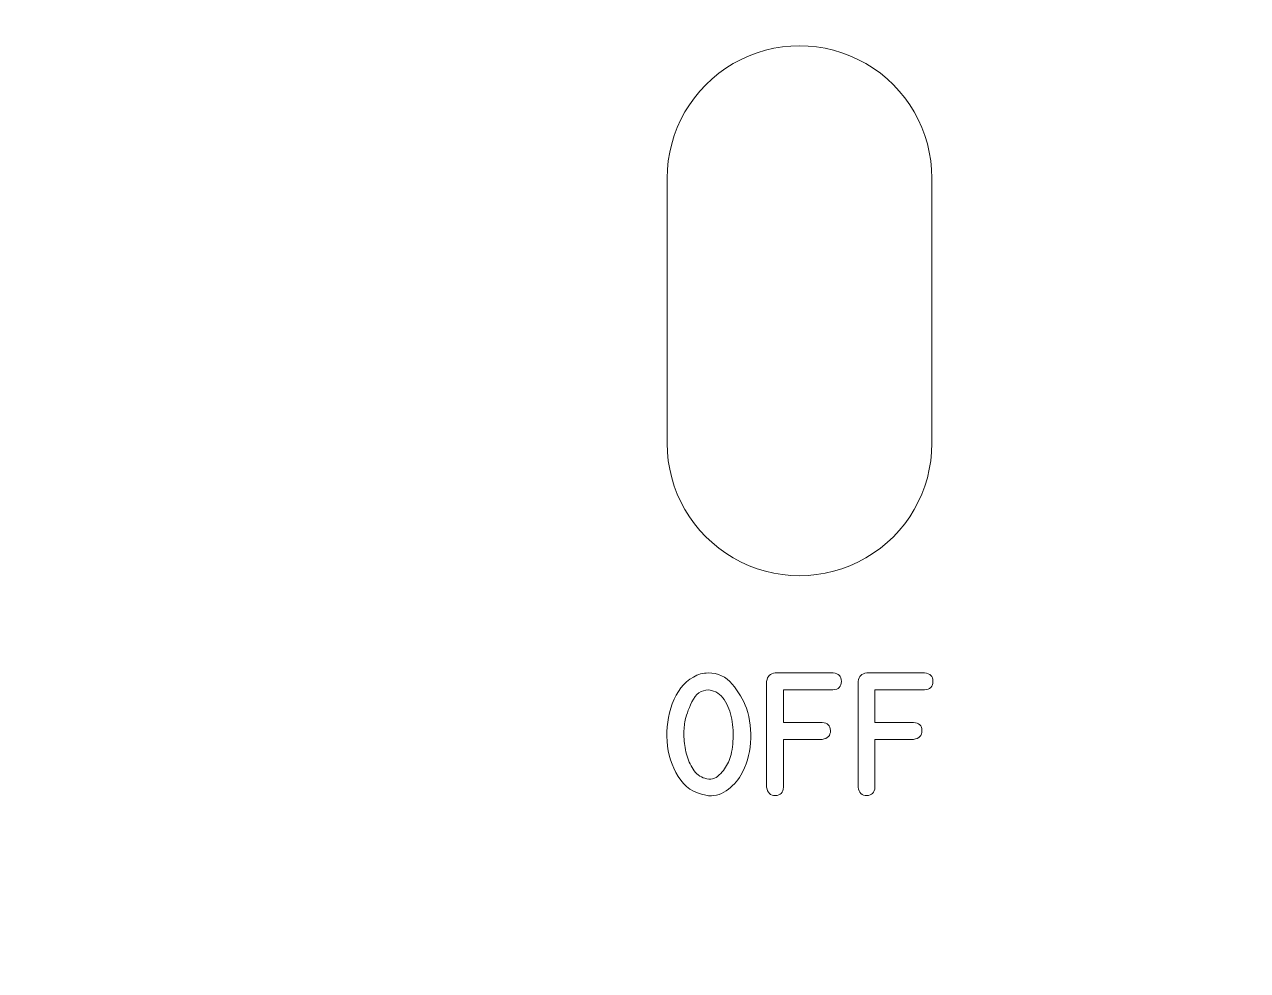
# Model space of a CAD drawing. Header units: millimetres. Extents: x -209 to 236, y -93 to 88.
# Drawn here: x -173.44 to -138.25, y -0.87 to 26.34 of the extents above; entities that cross this region are included whole.
import ezdxf

# ---------------------------------------------------------------- set-up
doc = ezdxf.new("R2010")
doc.units = ezdxf.units.MM
doc.header["$MEASUREMENT"] = 0
doc.layers.add('LED', color=7, linetype='Continuous')

msp = doc.modelspace()

# ---------------------------------------------------------------- linework, layer by layer
at = {"layer": 'LED', "color": 250, "lineweight": 9}
for points, knots in [([(-64.1878, 86.0226), (-64.188, 86.4206), (-64.3464, 86.8023), (-64.628, 87.0836), (-64.628, 87.0836), (-64.9097, 87.3649), (-65.2897, 87.5228), (-65.6878, 87.5226), (-65.6878, 87.5226), (-65.6878, 87.5226), (-207.1378, 87.5226), (-207.1378, 87.5226), (-207.1378, 87.5226), (-207.5358, 87.5223), (-207.9175, 87.3639), (-208.1988, 87.0823), (-208.1988, 87.0823), (-208.4801, 86.8006), (-208.638, 86.4206), (-208.6378, 86.0226), (-208.6378, 86.0226), (-208.6378, 86.0226), (-208.6378, 81.5351), (-208.6378, 81.5351), (-208.6378, 81.5351), (-208.6375, 81.137), (-208.4791, 80.7553), (-208.1975, 80.474), (-208.1975, 80.474), (-207.9158, 80.1927), (-207.5358, 80.0348), (-207.1378, 80.0351), (-207.1378, 80.0351), (-207.1378, 80.0351), (-204.6753, 80.0351), (-204.6753, 80.0351), (-204.6753, 80.0351), (-202.5317, 80.0351), (-200.5509, 78.8915), (-199.4791, 77.0351), (-199.4791, 77.0351), (-198.4073, 75.1787), (-198.4073, 72.8915), (-199.4791, 71.0351), (-199.4791, 71.0351), (-200.5509, 69.1787), (-202.5317, 68.0351), (-204.6753, 68.0351), (-204.6753, 68.0351), (-204.6753, 68.0351), (-207.1378, 68.0351), (-207.1378, 68.0351), (-207.1378, 68.0351), (-207.5358, 68.0348), (-207.9175, 67.8764), (-208.1988, 67.5948), (-208.1988, 67.5948), (-208.4801, 67.3131), (-208.638, 66.9331), (-208.6378, 66.5351), (-208.6378, 66.5351), (-208.6378, 66.5351), (-208.6378, 24.3851), (-208.6378, 24.3851), (-208.6378, 24.3851), (-208.6375, 23.987), (-208.4791, 23.6053), (-208.1975, 23.324), (-208.1975, 23.324), (-207.9158, 23.0427), (-207.5358, 22.8848), (-207.1378, 22.8851), (-207.1378, 22.8851), (-207.1378, 22.8851), (-204.6753, 22.8851), (-204.6753, 22.8851), (-204.6753, 22.8851), (-202.5317, 22.8851), (-200.5509, 21.7415), (-199.4791, 19.8851), (-199.4791, 19.8851), (-198.4073, 18.0287), (-198.4073, 15.7415), (-199.4791, 13.8851), (-199.4791, 13.8851), (-200.5509, 12.0287), (-202.5317, 10.8851), (-204.6753, 10.8851), (-204.6753, 10.8851), (-204.6753, 10.8851), (-207.1378, 10.8851), (-207.1378, 10.8851), (-207.1378, 10.8851), (-207.5358, 10.8848), (-207.9175, 10.7264), (-208.1988, 10.4448), (-208.1988, 10.4448), (-208.4801, 10.1631), (-208.638, 9.7831), (-208.6378, 9.3851), (-208.6378, 9.3851), (-208.6378, 9.3851), (-208.6378, -70.8649), (-208.6378, -70.8649), (-208.6378, -70.8649), (-208.6375, -71.263), (-208.4791, -71.6447), (-208.1975, -71.926), (-208.1975, -71.926), (-207.9158, -72.2073), (-207.5358, -72.3652), (-207.1378, -72.3649), (-207.1378, -72.3649), (-207.1378, -72.3649), (-204.6753, -72.3649), (-204.6753, -72.3649), (-204.6753, -72.3649), (-202.5317, -72.3649), (-200.5509, -73.5085), (-199.4791, -75.3649), (-199.4791, -75.3649), (-198.4073, -77.2213), (-198.4073, -79.5085), (-199.4791, -81.3649), (-199.4791, -81.3649), (-200.5509, -83.2213), (-202.5317, -84.3649), (-204.6753, -84.3649), (-204.6753, -84.3649), (-204.6753, -84.3649), (-207.1378, -84.3649), (-207.1378, -84.3649), (-207.1378, -84.3649), (-207.5358, -84.3652), (-207.9175, -84.5236), (-208.1988, -84.8052), (-208.1988, -84.8052), (-208.4801, -85.0869), (-208.638, -85.4669), (-208.6378, -85.8649), (-208.6378, -85.8649), (-208.6378, -85.8649), (-208.6378, -90.3524), (-208.6378, -90.3524), (-208.6378, -90.3524), (-208.6375, -90.7505), (-208.4791, -91.1322), (-208.1975, -91.4135), (-208.1975, -91.4135), (-207.9158, -91.6948), (-207.5358, -91.8527), (-207.1378, -91.8524), (-207.1378, -91.8524), (-207.1378, -91.8524), (-65.6878, -91.8524), (-65.6878, -91.8524), (-65.6878, -91.8524), (-65.2897, -91.8522), (-64.908, -91.6938), (-64.6267, -91.4121), (-64.6267, -91.4121), (-64.3454, -91.1305), (-64.1875, -90.7505), (-64.1878, -90.3524), (-64.1878, -90.3524), (-64.1878, -90.3524), (-64.1878, -85.8649), (-64.1878, -85.8649), (-64.1878, -85.8649), (-64.188, -85.4669), (-64.3464, -85.0852), (-64.628, -84.8039), (-64.628, -84.8039), (-64.9097, -84.5226), (-65.2897, -84.3647), (-65.6878, -84.3649), (-65.6878, -84.3649), (-65.6878, -84.3649), (-68.1503, -84.3649), (-68.1503, -84.3649), (-68.1503, -84.3649), (-69.7406, -84.3659), (-71.2661, -83.7352), (-72.3913, -82.6114), (-72.3913, -82.6114), (-73.5165, -81.4876), (-74.1493, -79.9552), (-74.1503, -78.3649), (-74.1503, -78.3649), (-74.1503, -78.3649), (-74.1503, 16.8851), (-74.1503, 16.8851), (-74.1503, 16.8851), (-74.1513, 18.4754), (-73.5205, 20.0009), (-72.3967, 21.1261), (-72.3967, 21.1261), (-71.2729, 22.2514), (-69.7406, 22.8841), (-68.1503, 22.8851), (-68.1503, 22.8851), (-68.1503, 22.8851), (-65.6878, 22.8851), (-65.6878, 22.8851), (-65.6878, 22.8851), (-65.2897, 22.8853), (-64.908, 23.0437), (-64.6267, 23.3254), (-64.6267, 23.3254), (-64.3454, 23.607), (-64.1875, 23.987), (-64.1878, 24.3851), (-64.1878, 24.3851), (-64.1878, 24.3851), (-64.1878, 66.5351), (-64.1878, 66.5351), (-64.1878, 66.5351), (-64.188, 66.9331), (-64.3464, 67.3148), (-64.628, 67.5961), (-64.628, 67.5961), (-64.9097, 67.8774), (-65.2897, 68.0353), (-65.6878, 68.0351), (-65.6878, 68.0351), (-65.6878, 68.0351), (-68.1503, 68.0351), (-68.1503, 68.0351), (-68.1503, 68.0351), (-70.2939, 68.0351), (-72.2746, 69.1787), (-73.3464, 71.0351), (-73.3464, 71.0351), (-74.4182, 72.8915), (-74.4182, 75.1787), (-73.3464, 77.0351), (-73.3464, 77.0351), (-72.2746, 78.8915), (-70.2939, 80.0351), (-68.1503, 80.0351), (-68.1503, 80.0351), (-68.1503, 80.0351), (-65.6878, 80.0351), (-65.6878, 80.0351), (-65.6878, 80.0351), (-65.2897, 80.0353), (-64.908, 80.1937), (-64.6267, 80.4754), (-64.6267, 80.4754), (-64.3454, 80.757), (-64.1875, 81.137), (-64.1878, 81.5351), (-64.1878, 81.5351), (-64.1878, 81.5351), (-64.1878, 86.0226), (-64.1878, 86.0226)], [0, 0, 0, 0, 0.0153846, 0.0153846, 0.0153846, 0.0153846, 0.0307692, 0.0307692, 0.0307692, 0.0307692, 0.0461538, 0.0461538, 0.0461538, 0.0461538, 0.0615385, 0.0615385, 0.0615385, 0.0615385, 0.0769231, 0.0769231, 0.0769231, 0.0769231, 0.0923077, 0.0923077, 0.0923077, 0.0923077, 0.1076923, 0.1076923, 0.1076923, 0.1076923, 0.1230769, 0.1230769, 0.1230769, 0.1230769, 0.1384615, 0.1384615, 0.1384615, 0.1384615, 0.1538462, 0.1538462, 0.1538462, 0.1538462, 0.1692308, 0.1692308, 0.1692308, 0.1692308, 0.1846154, 0.1846154, 0.1846154, 0.1846154, 0.2, 0.2, 0.2, 0.2, 0.2153846, 0.2153846, 0.2153846, 0.2153846, 0.2307692, 0.2307692, 0.2307692, 0.2307692, 0.2461538, 0.2461538, 0.2461538, 0.2461538, 0.2615385, 0.2615385, 0.2615385, 0.2615385, 0.2769231, 0.2769231, 0.2769231, 0.2769231, 0.2923077, 0.2923077, 0.2923077, 0.2923077, 0.3076923, 0.3076923, 0.3076923, 0.3076923, 0.3230769, 0.3230769, 0.3230769, 0.3230769, 0.3384615, 0.3384615, 0.3384615, 0.3384615, 0.3538462, 0.3538462, 0.3538462, 0.3538462, 0.3692308, 0.3692308, 0.3692308, 0.3692308, 0.3846154, 0.3846154, 0.3846154, 0.3846154, 0.4, 0.4, 0.4, 0.4, 0.4153846, 0.4153846, 0.4153846, 0.4153846, 0.4307692, 0.4307692, 0.4307692, 0.4307692, 0.4461538, 0.4461538, 0.4461538, 0.4461538, 0.4615385, 0.4615385, 0.4615385, 0.4615385, 0.4769231, 0.4769231, 0.4769231, 0.4769231, 0.4923077, 0.4923077, 0.4923077, 0.4923077, 0.5076923, 0.5076923, 0.5076923, 0.5076923, 0.5230769, 0.5230769, 0.5230769, 0.5230769, 0.5384615, 0.5384615, 0.5384615, 0.5384615, 0.5538462, 0.5538462, 0.5538462, 0.5538462, 0.5692308, 0.5692308, 0.5692308, 0.5692308, 0.5846154, 0.5846154, 0.5846154, 0.5846154, 0.6, 0.6, 0.6, 0.6, 0.6153846, 0.6153846, 0.6153846, 0.6153846, 0.6307692, 0.6307692, 0.6307692, 0.6307692, 0.6461538, 0.6461538, 0.6461538, 0.6461538, 0.6615385, 0.6615385, 0.6615385, 0.6615385, 0.6769231, 0.6769231, 0.6769231, 0.6769231, 0.6923077, 0.6923077, 0.6923077, 0.6923077, 0.7076923, 0.7076923, 0.7076923, 0.7076923, 0.7230769, 0.7230769, 0.7230769, 0.7230769, 0.7384615, 0.7384615, 0.7384615, 0.7384615, 0.7538462, 0.7538462, 0.7538462, 0.7538462, 0.7692308, 0.7692308, 0.7692308, 0.7692308, 0.7846154, 0.7846154, 0.7846154, 0.7846154, 0.8, 0.8, 0.8, 0.8, 0.8153846, 0.8153846, 0.8153846, 0.8153846, 0.8307692, 0.8307692, 0.8307692, 0.8307692, 0.8461538, 0.8461538, 0.8461538, 0.8461538, 0.8615385, 0.8615385, 0.8615385, 0.8615385, 0.8769231, 0.8769231, 0.8769231, 0.8769231, 0.8923077, 0.8923077, 0.8923077, 0.8923077, 0.9076923, 0.9076923, 0.9076923, 0.9076923, 0.9230769, 0.9230769, 0.9230769, 0.9230769, 0.9384615, 0.9384615, 0.9384615, 0.9384615, 0.9538462, 0.9538462, 0.9538462, 0.9538462, 0.9692308, 0.9692308, 0.9692308, 0.9692308, 1, 1, 1, 1]), ([(-147.3278, 14.3001), (-147.3278, 12.9389), (-148.0539, 11.6811), (-149.2328, 11.0005), (-149.2328, 11.0005), (-150.4116, 10.3199), (-151.8639, 10.3199), (-153.0428, 11.0005), (-153.0428, 11.0005), (-154.2216, 11.6811), (-154.9478, 12.9389), (-154.9478, 14.3001), (-154.9478, 14.3001), (-154.9478, 14.3001), (-154.9478, 21.9201), (-154.9478, 21.9201), (-154.9478, 21.9201), (-154.9478, 23.2813), (-154.2216, 24.539), (-153.0428, 25.2196), (-153.0428, 25.2196), (-151.8639, 25.9002), (-150.4116, 25.9002), (-149.2328, 25.2196), (-149.2328, 25.2196), (-148.0539, 24.539), (-147.3278, 23.2813), (-147.3278, 21.9201), (-147.3278, 21.9201), (-147.3278, 21.9201), (-147.3278, 14.3001), (-147.3278, 14.3001)], [0, 0, 0, 0, 0.1111111, 0.1111111, 0.1111111, 0.1111111, 0.2222222, 0.2222222, 0.2222222, 0.2222222, 0.3333333, 0.3333333, 0.3333333, 0.3333333, 0.4444444, 0.4444444, 0.4444444, 0.4444444, 0.5555556, 0.5555556, 0.5555556, 0.5555556, 0.6666667, 0.6666667, 0.6666667, 0.6666667, 0.7777778, 0.7777778, 0.7777778, 0.7777778, 1, 1, 1, 1])]:
    msp.add_open_spline(points, degree=3, knots=knots, dxfattribs=at)
at = {"layer": 'LED', "color": 240, "lineweight": 9}
for points, knots in [([(-152.6659, 6.6773), (-152.5606, 6.3592), (-152.5206, 6.0294), (-152.5465, 5.6872), (-152.5465, 5.6872), (-152.5724, 5.345), (-152.6664, 5.0328), (-152.8281, 4.75), (-152.8281, 4.75), (-152.9304, 4.5742), (-153.0698, 4.4249), (-153.2468, 4.302), (-153.2468, 4.302), (-153.4237, 4.1791), (-153.6189, 4.1362), (-153.8324, 4.1732), (-153.8324, 4.1732), (-154.1804, 4.2338), (-154.4468, 4.4155), (-154.6314, 4.7171), (-154.6314, 4.7171), (-154.8166, 5.0193), (-154.9224, 5.3556), (-154.9495, 5.726), (-154.9495, 5.726), (-154.9765, 6.0964), (-154.9265, 6.4568), (-154.7995, 6.8084), (-154.7995, 6.8084), (-154.6725, 7.16), (-154.4703, 7.4152), (-154.1922, 7.5751), (-154.1922, 7.5751), (-154.0569, 7.6533), (-153.9147, 7.6921), (-153.7671, 7.6921), (-153.7671, 7.6921), (-153.4843, 7.6921), (-153.2538, 7.5857), (-153.0745, 7.3728), (-153.0745, 7.3728), (-152.8952, 7.1594), (-152.7593, 6.9278), (-152.6659, 6.6773)], [0, 0, 0, 0, 0.0833333, 0.0833333, 0.0833333, 0.0833333, 0.1666667, 0.1666667, 0.1666667, 0.1666667, 0.25, 0.25, 0.25, 0.25, 0.3333333, 0.3333333, 0.3333333, 0.3333333, 0.4166667, 0.4166667, 0.4166667, 0.4166667, 0.5, 0.5, 0.5, 0.5, 0.5833333, 0.5833333, 0.5833333, 0.5833333, 0.6666667, 0.6666667, 0.6666667, 0.6666667, 0.75, 0.75, 0.75, 0.75, 0.8333333, 0.8333333, 0.8333333, 0.8333333, 1, 1, 1, 1]), ([(-152.0838, 4.409), (-152.0838, 4.409), (-152.0838, 7.4475), (-152.0838, 7.4475), (-152.0838, 7.4475), (-152.0632, 7.5992), (-151.9815, 7.6809), (-151.8392, 7.6921), (-151.8392, 7.6921), (-151.8392, 7.6921), (-150.1718, 7.6921), (-150.1718, 7.6921), (-150.1718, 7.6921), (-150.0125, 7.6798), (-149.9325, 7.598), (-149.9325, 7.4481), (-149.9325, 7.4481), (-149.9325, 7.2988), (-150.0136, 7.2182), (-150.1753, 7.2082), (-150.1753, 7.2082), (-150.1753, 7.2082), (-151.5999, 7.2082), (-151.5999, 7.2082), (-151.5999, 7.2082), (-151.5999, 7.2082), (-151.5999, 6.2657), (-151.5999, 6.2657), (-151.5999, 6.2657), (-151.5999, 6.2657), (-150.4887, 6.2657), (-150.4887, 6.2657), (-150.4887, 6.2657), (-150.3305, 6.2546), (-150.25, 6.177), (-150.2476, 6.0335), (-150.2476, 6.0335), (-150.2453, 5.89), (-150.3258, 5.806), (-150.4887, 5.7819), (-150.4887, 5.7819), (-150.4887, 5.7819), (-151.5999, 5.7819), (-151.5999, 5.7819), (-151.5999, 5.7819), (-151.5999, 5.7819), (-151.5999, 4.409), (-151.5999, 4.409), (-151.5999, 4.409), (-151.6111, 4.2508), (-151.6893, 4.1703), (-151.8333, 4.1679), (-151.8333, 4.1679), (-151.9774, 4.1656), (-152.0609, 4.2461), (-152.0838, 4.409)], [0, 0, 0, 0, 0.0666667, 0.0666667, 0.0666667, 0.0666667, 0.1333333, 0.1333333, 0.1333333, 0.1333333, 0.2, 0.2, 0.2, 0.2, 0.2666667, 0.2666667, 0.2666667, 0.2666667, 0.3333333, 0.3333333, 0.3333333, 0.3333333, 0.4, 0.4, 0.4, 0.4, 0.4666667, 0.4666667, 0.4666667, 0.4666667, 0.5333333, 0.5333333, 0.5333333, 0.5333333, 0.6, 0.6, 0.6, 0.6, 0.6666667, 0.6666667, 0.6666667, 0.6666667, 0.7333333, 0.7333333, 0.7333333, 0.7333333, 0.8, 0.8, 0.8, 0.8, 0.8666667, 0.8666667, 0.8666667, 0.8666667, 1, 1, 1, 1]), ([(-149.4504, 4.409), (-149.4504, 4.409), (-149.4504, 7.4475), (-149.4504, 7.4475), (-149.4504, 7.4475), (-149.4298, 7.5992), (-149.3481, 7.6809), (-149.2058, 7.6921), (-149.2058, 7.6921), (-149.2058, 7.6921), (-147.5384, 7.6921), (-147.5384, 7.6921), (-147.5384, 7.6921), (-147.3791, 7.6798), (-147.2991, 7.598), (-147.2991, 7.4481), (-147.2991, 7.4481), (-147.2991, 7.2988), (-147.3802, 7.2182), (-147.5419, 7.2082), (-147.5419, 7.2082), (-147.5419, 7.2082), (-148.9665, 7.2082), (-148.9665, 7.2082), (-148.9665, 7.2082), (-148.9665, 7.2082), (-148.9665, 6.2657), (-148.9665, 6.2657), (-148.9665, 6.2657), (-148.9665, 6.2657), (-147.8553, 6.2657), (-147.8553, 6.2657), (-147.8553, 6.2657), (-147.6971, 6.2546), (-147.6166, 6.177), (-147.6142, 6.0335), (-147.6142, 6.0335), (-147.6119, 5.89), (-147.6924, 5.806), (-147.8553, 5.7819), (-147.8553, 5.7819), (-147.8553, 5.7819), (-148.9665, 5.7819), (-148.9665, 5.7819), (-148.9665, 5.7819), (-148.9665, 5.7819), (-148.9665, 4.409), (-148.9665, 4.409), (-148.9665, 4.409), (-148.9777, 4.2508), (-149.0559, 4.1703), (-149.1999, 4.1679), (-149.1999, 4.1679), (-149.344, 4.1656), (-149.4275, 4.2461), (-149.4504, 4.409)], [0, 0, 0, 0, 0.0666667, 0.0666667, 0.0666667, 0.0666667, 0.1333333, 0.1333333, 0.1333333, 0.1333333, 0.2, 0.2, 0.2, 0.2, 0.2666667, 0.2666667, 0.2666667, 0.2666667, 0.3333333, 0.3333333, 0.3333333, 0.3333333, 0.4, 0.4, 0.4, 0.4, 0.4666667, 0.4666667, 0.4666667, 0.4666667, 0.5333333, 0.5333333, 0.5333333, 0.5333333, 0.6, 0.6, 0.6, 0.6, 0.6666667, 0.6666667, 0.6666667, 0.6666667, 0.7333333, 0.7333333, 0.7333333, 0.7333333, 0.8, 0.8, 0.8, 0.8, 0.8666667, 0.8666667, 0.8666667, 0.8666667, 1, 1, 1, 1]), ([(-153.753, 7.2029), (-153.9641, 7.2029), (-154.124, 7.0895), (-154.2327, 6.8619), (-154.2327, 6.8619), (-154.3415, 6.6344), (-154.4097, 6.4404), (-154.4385, 6.2798), (-154.4385, 6.2798), (-154.4603, 6.1623), (-154.4685, 6.0206), (-154.4626, 5.8542), (-154.4626, 5.8542), (-154.4568, 5.6878), (-154.4326, 5.5232), (-154.3903, 5.3609), (-154.3903, 5.3609), (-154.348, 5.198), (-154.2839, 5.0516), (-154.1992, 4.9217), (-154.1992, 4.9217), (-154.114, 4.7912), (-154.0029, 4.7047), (-153.8653, 4.6624), (-153.8653, 4.6624), (-153.7042, 4.6118), (-153.5654, 4.6436), (-153.449, 4.7576), (-153.449, 4.7576), (-153.3326, 4.8723), (-153.2444, 4.9934), (-153.1844, 5.1222), (-153.1844, 5.1222), (-153.1239, 5.2545), (-153.0821, 5.4273), (-153.0598, 5.6425), (-153.0598, 5.6425), (-153.0374, 5.8571), (-153.0427, 6.0717), (-153.0751, 6.2857), (-153.0751, 6.2857), (-153.108, 6.4997), (-153.1721, 6.6926), (-153.2673, 6.8643), (-153.2673, 6.8643), (-153.3626, 7.0359), (-153.4984, 7.1453), (-153.6736, 7.1923), (-153.6736, 7.1923), (-153.6965, 7.1994), (-153.723, 7.2029), (-153.753, 7.2029)], [0, 0, 0, 0, 0.0714286, 0.0714286, 0.0714286, 0.0714286, 0.1428571, 0.1428571, 0.1428571, 0.1428571, 0.2142857, 0.2142857, 0.2142857, 0.2142857, 0.2857143, 0.2857143, 0.2857143, 0.2857143, 0.3571429, 0.3571429, 0.3571429, 0.3571429, 0.4285714, 0.4285714, 0.4285714, 0.4285714, 0.5, 0.5, 0.5, 0.5, 0.5714286, 0.5714286, 0.5714286, 0.5714286, 0.6428571, 0.6428571, 0.6428571, 0.6428571, 0.7142857, 0.7142857, 0.7142857, 0.7142857, 0.7857143, 0.7857143, 0.7857143, 0.7857143, 0.8571429, 0.8571429, 0.8571429, 0.8571429, 1, 1, 1, 1])]:
    msp.add_open_spline(points, degree=3, knots=knots, dxfattribs=at)

doc.saveas('drawing.dxf')
